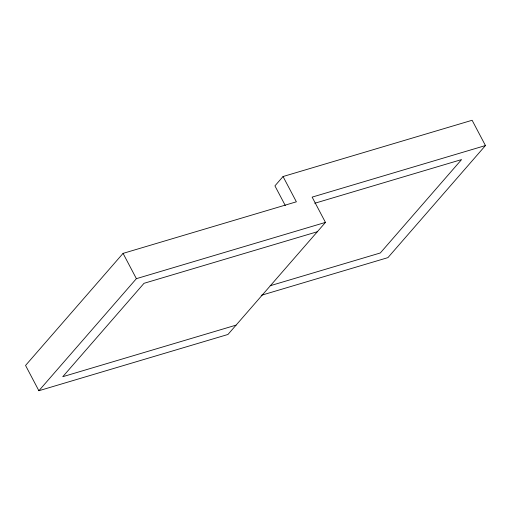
<?xml version="1.0" encoding="UTF-8"?>
<svg xmlns="http://www.w3.org/2000/svg" width="511" height="511" viewBox="0 0 511 511"><rect width="100%" height="100%" fill="white"/><g stroke="black" fill="none" stroke-linecap="round" stroke-linejoin="round"><path stroke-width="0.77" d="M283.049 176.531L296.38 201.807L123.062 253.379L25.55 365.448L38.881 390.73L227.951 334.469L325.462 222.4L312.132 197.118L485.45 145.552L472.119 120.27L283.049 176.531L274.924 185.87L285.291 205.531M38.881 390.73L136.392 278.661L325.462 222.4M485.45 145.552L387.938 257.621L261.198 295.332M314.719 203.276L461.567 159.579L380.312 252.971L270.172 285.738M317.337 231.739L144.019 283.311L62.764 376.703L236.076 325.13M123.062 253.379L136.392 278.661"/></g></svg>
